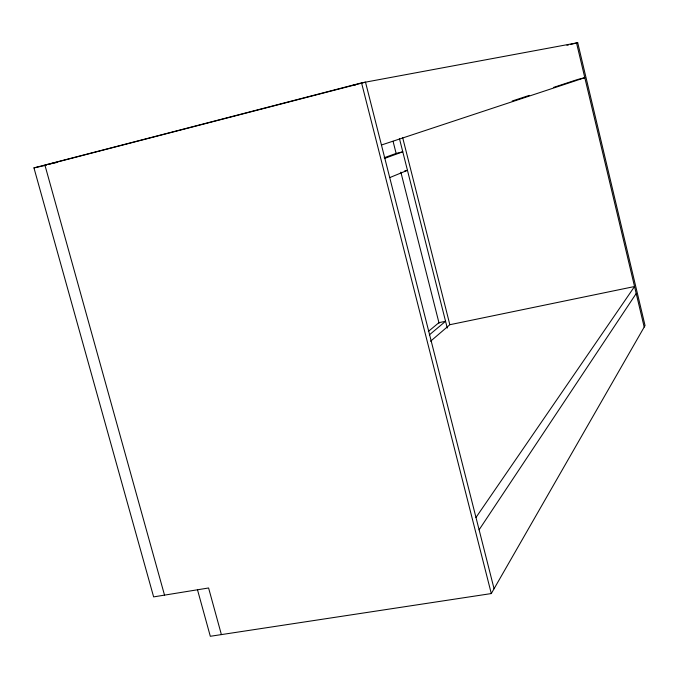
<?xml version="1.0" encoding="UTF-8"?>
<svg xmlns="http://www.w3.org/2000/svg" width="679" height="679" viewBox="0 0 679 679"><rect width="100%" height="100%" fill="white"/><g stroke="black" fill="none" stroke-linecap="round" stroke-linejoin="round"><path stroke-width="1.02" d="M197.496 589.779L210.312 636.282L491.299 593.565L645.05 325.581L577.71 42.718L361.551 82.88L33.95 167.883L153.632 596.892L208.589 587.98L221.396 634.602M479.102 529.807L636.206 293.523M475.979 517.474L634.542 286.53L449.846 324.715L430.562 341.24M429.323 334.908L445.56 321.294L438.931 322.669L428.313 331.462M389.814 177.567L407.459 170.327L404.608 171.015M384.849 158.317L402.783 151.807L396.129 153.429L384.161 157.749M381.445 145.009L584.806 77.695L577.685 79.468M512.178 101.01L529.306 95.374M553.495 87.421L576.675 79.799M50.051 163.885L365.497 82.142L494.066 588.752M570.368 44.517L577.71 42.718M57.078 162.417L44.899 165.039L164.522 595.127M33.95 167.883L46.265 165.226M351.747 85.613L355.567 84.9M566.94 45.221L568.578 44.916M361.551 82.88L491.299 593.565M402.706 137.769L449.804 324.562M399.405 138.431L447.274 328.093M393.056 141.291L396.18 153.632M400.856 172.135L439.075 323.246M576.53 42.938L644.201 327.066"/></g></svg>
